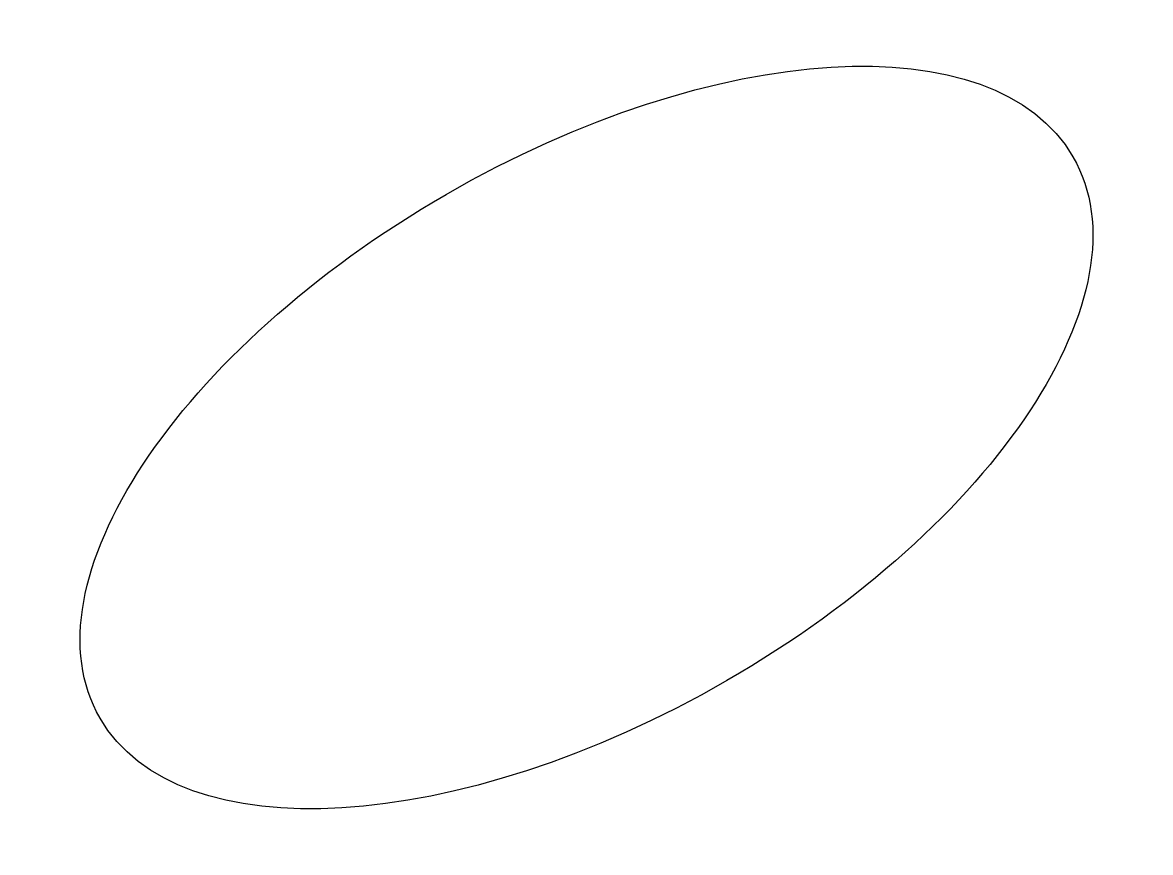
# Model space of a CAD drawing. Units: millimetres at full size, sheet at 1:100. Extents: x -12829 to 6217, y -10500 to 3520.
import ezdxf

# ---------------------------------------------------------------- set-up
doc = ezdxf.new("R2010")
doc.units = ezdxf.units.MM
doc.header["$LTSCALE"] = 100
doc.layers.add('0-0', color=7, linetype='Continuous')

msp = doc.modelspace()

# ---------------------------------------------------------------- linework, layer by layer
at = {"layer": '0-0'}
msp.add_ellipse((-3306.1, -3489.8), major_axis=(8213.5, 4742), ratio=0.5, dxfattribs=at)

doc.saveas('drawing.dxf')
